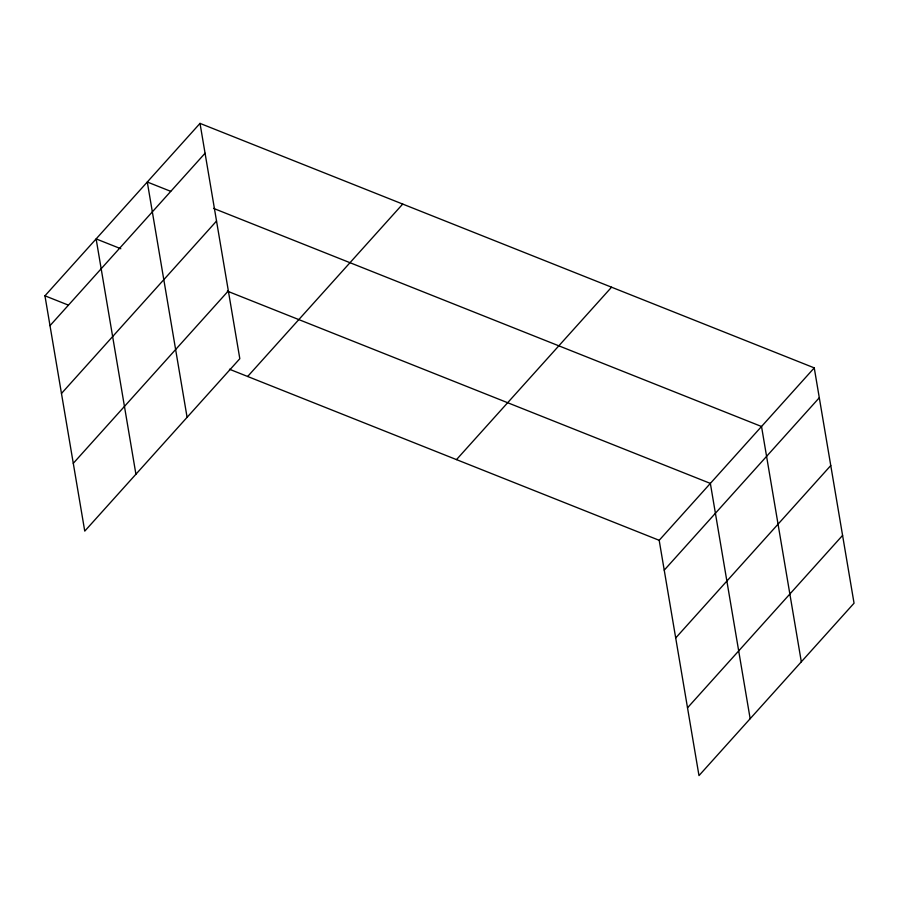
<?xml version="1.0" encoding="UTF-8"?>
<svg xmlns="http://www.w3.org/2000/svg" width="899" height="899" viewBox="0 0 899 899"><rect width="100%" height="100%" fill="white"/><g stroke="black" fill="none" stroke-linecap="round" stroke-linejoin="round"><path stroke-width="1.35" d="M200.016 123.388L239.819 358.701L84.753 531.118L44.95 295.805L200.016 123.388L814.247 367.882L854.05 603.195L698.984 775.612L659.181 540.299L814.247 367.882M49.996 325.663L205.062 153.246M61.469 393.459L216.535 221.053M73.28 463.322L228.346 290.905M247.652 376.49L402.718 204.073M456.49 459.614L611.556 287.197M664.237 570.157L819.304 397.74M675.7 637.953L830.766 465.547M687.51 707.816L842.588 535.399M170.686 191.318L147.29 182.014L187.093 417.327M213.557 208.388L761.532 426.508L801.324 661.821M120.814 248.731L96.126 238.909L135.918 474.223M227.357 291.141L710.356 483.404L750.159 718.717M44.95 295.805L68.335 305.109M229.459 369.242L659.181 540.299"/></g></svg>
